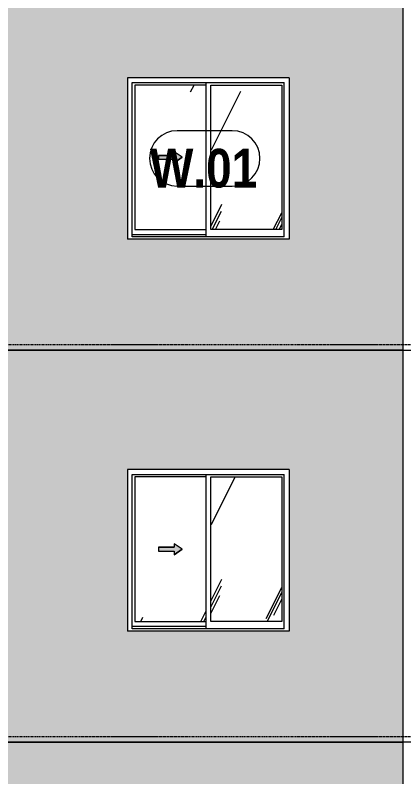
# Model space of a CAD drawing. Header units: millimetres. Extents: x 25061 to 259291, y -8723 to 35400.
# Drawn here: x 205436 to 208805, y 12050 to 18657 of the extents above; entities that cross this region are included whole.
import ezdxf

# ---------------------------------------------------------------- set-up
doc = ezdxf.new("R2010")
doc.units = ezdxf.units.MM
doc.linetypes.add('1 NÉT CALL OUT', pattern=[6, 3, -3])
doc.linetypes.add('Centre', pattern=[31.75, 6.35, -4.7625, 15.875, -4.7625])
for name, color, linetype, lineweight in [('A-DETL-GENF', 92, 'Continuous', 9), ('A-DETL-GENF-3', 92, '1 NÉT CALL OUT', 9), ('A-FLOR-LEVL-2', 51, 'Centre', 9), ('A-GLAZ', 151, 'Continuous', 9), ('A-GLAZ-1', 7, '1 NÉT CALL OUT', 9), ('A-GLAZ-IDEN', 152, 'Continuous', 9), ('A-WALL', 113, 'Continuous', 9), ('A-WALL-PATT-3', 111, 'Continuous', 5)]:
    doc.layers.add(name, color=color, linetype=linetype, lineweight=lineweight)
doc.styles.add('Arial_B_2', font='arialbd.ttf', dxfattribs={"width": 0.85, "height": 336})
pattern_1 = [(63.435, (-78970.7, 14236.3), (-0.002, 1625.6), [567.96, -3067]), (63.435, (-80596.3, 14236.3), (-0.002, 1625.6), [567.96, -3067]), (63.435, (-78192.5, 14550.35), (-0.002, 1625.6), [567.96, -3067]), (63.435, (-79818.1, 14550.35), (-0.002, 1625.6), [567.96, -3067]), (63.435, (-78310.3, 14439.5), (-0.002, 1625.6), [567.96, -3067]), (63.435, (-79935.9, 14439.5), (-0.002, 1625.6), [567.96, -3067]), (63.435, (-78430.35, 15074.4), (-0.002, 1625.6), [276.06, -3358.9]), (63.435, (-80055.95, 15074.4), (-0.002, 1625.6), [276.06, -3358.9]), (63.435, (-78508.9, 14976.15), (-0.002, 1625.6), [567.96, -3067]), (63.435, (-80134.5, 14976.15), (-0.002, 1625.6), [567.96, -3067]), (63.435, (-78495, 15046.7), (-0.002, 1625.6), [567.96, -3067]), (63.435, (-80120.6, 15046.7), (-0.002, 1625.6), [567.96, -3067]), (63.435, (-79150.9, 14737.2), (-0.002, 1625.6), [567.96, -3067]), (63.435, (-80776.5, 14737.2), (-0.002, 1625.6), [567.96, -3067]), (63.435, (-79137, 14820.35), (-0.002, 1625.6), [567.96, -3067]), (63.435, (-80762.6, 14820.35), (-0.002, 1625.6), [567.96, -3067]), (63.435, (-79133.3, 14880.3), (-0.002, 1625.6), [567.96, -3067]), (63.435, (-80758.9, 14880.3), (-0.002, 1625.6), [567.96, -3067])]

# ---------------------------------------------------------------- blocks, each defined once
blk = doc.blocks.new('1_FAMILY RVT - W01-WxH 1400x1400xmm-V268-TKCS_MẶT CẮT 2')
at = {"layer": 'A-DETL-GENF-3'}
blk.add_hatch(color=256, dxfattribs=at).paths.add_polyline_path([(-74448.1, 17376.5), (-74380.3, 17423.9), (-74448.1, 17471.4), (-74448.1, 17440.9), (-74583.5, 17440.9), (-74583.5, 17407), (-74448.1, 17407)])
at = {"layer": 'A-GLAZ'}
h = blk.add_hatch(dxfattribs=at)
h.set_pattern_fill('FP_35', color=256, style=0, pattern_type=2)
h.set_pattern_definition(pattern_1)
h.paths.add_polyline_path([(-74174.8, 16797), (-74174.8, 18050.9), (-74789.1, 18050.9), (-74789.1, 16797), (-74320.8, 16797)])
h.paths.add_polyline_path([(-74448.1, 17376.5), (-74448.1, 17407), (-74583.5, 17407), (-74583.5, 17440.9), (-74448.1, 17440.9), (-74448.1, 17471.4), (-74380.3, 17423.9), (-74404.5, 17407)])
h = blk.add_hatch(dxfattribs=at)
h.set_pattern_fill('FP_35', color=256, style=0, pattern_type=2)
h.set_pattern_definition(pattern_1)
h.paths.add_polyline_path([(-73516.1, 16797), (-73516.1, 18050.9), (-74130.3, 18050.9), (-74130.3, 16797)])
at = {"layer": 'A-DETL-GENF'}
for p, q in [((-74448.1, 17471.4), (-74448.1, 17440.9)), ((-74380.3, 17423.9), (-74448.1, 17471.4)), ((-74380.3, 17423.9), (-74448.1, 17471.4)), ((-74448.1, 17471.4), (-74448.1, 17440.9)), ((-74583.5, 17440.9), (-74583.5, 17407)), ((-74583.5, 17440.9), (-74448.1, 17440.9)), ((-74448.1, 17440.9), (-74583.5, 17440.9)), ((-74583.5, 17440.9), (-74583.5, 17407)), ((-74583.5, 17407), (-74448.1, 17407)), ((-74583.5, 17407), (-74448.1, 17407)), ((-74380.3, 17423.9), (-74448.1, 17376.5)), ((-74448.1, 17376.5), (-74380.3, 17423.9)), ((-74448.1, 17407), (-74448.1, 17376.5)), ((-74448.1, 17407), (-74448.1, 17376.5))]:
    blk.add_line(p, q, dxfattribs=at)
at = {"layer": 'A-GLAZ'}
for p, q in [((-73452.6, 18114.4), (-74852.6, 18114.4)), ((-74852.6, 18114.4), (-74852.6, 16714.4)), ((-73452.6, 18114.4), (-73452.6, 16714.4)), ((-74811.6, 18073.5), (-73493.5, 18073.5)), ((-74811.6, 16733.5), (-74811.6, 18073.5)), ((-74789.1, 18050.9), (-74789.1, 16797)), ((-74174.8, 18050.9), (-74789.1, 18050.9)), ((-74174.8, 18073.5), (-74174.8, 16733.5)), ((-74130.3, 16797), (-74130.3, 18050.9)), ((-74130.3, 18050.9), (-73516.1, 18050.9)), ((-73516.1, 18050.9), (-73516.1, 16797)), ((-73493.5, 16733.5), (-73493.5, 18073.5)), ((-74789.1, 16797), (-74174.8, 16797)), ((-73516.1, 16797), (-74130.3, 16797)), ((-74174.8, 16752.5), (-74811.6, 16752.5)), ((-74174.8, 16752.5), (-74811.6, 16752.5)), ((-73493.5, 16733.5), (-74811.6, 16733.5)), ((-73452.6, 16714.4), (-74852.6, 16714.4))]:
    blk.add_line(p, q, dxfattribs=at)
blk = doc.blocks.new('1_FAMILY RVT - W01-WxH 1400x1400xmm-V299-TKCS_MẶT CẮT 2')
at = {"layer": 'A-DETL-GENF-3'}
blk.add_hatch(color=256, dxfattribs=at).paths.add_polyline_path([(-74448.1, 13976.5), (-74380.3, 14023.9), (-74448.1, 14071.4), (-74448.1, 14040.9), (-74583.5, 14040.9), (-74583.5, 14007), (-74448.1, 14007)])
at = {"layer": 'A-GLAZ'}
h = blk.add_hatch(dxfattribs=at)
h.set_pattern_fill('FP_35', color=256, style=0, pattern_type=2)
h.set_pattern_definition(pattern_1)
h.paths.add_polyline_path([(-74789.1, 13397), (-74174.8, 13397), (-74174.8, 14650.9), (-74789.1, 14650.9), (-74789.1, 14007)])
h.paths.add_polyline_path([(-74448.1, 13976.5), (-74448.1, 14007), (-74583.5, 14007), (-74583.5, 14040.9), (-74448.1, 14040.9), (-74448.1, 14071.4), (-74380.3, 14023.9), (-74404.5, 14007)])
h = blk.add_hatch(dxfattribs=at)
h.set_pattern_fill('FP_35', color=256, style=0, pattern_type=2)
h.set_pattern_definition(pattern_1)
h.paths.add_polyline_path([(-73516.1, 13397), (-73516.1, 14650.9), (-74130.3, 14650.9), (-74130.3, 13397)])
at = {"layer": 'A-DETL-GENF'}
for p, q in [((-74583.5, 14040.9), (-74583.5, 14007)), ((-74583.5, 14040.9), (-74448.1, 14040.9)), ((-74448.1, 14040.9), (-74583.5, 14040.9)), ((-74583.5, 14040.9), (-74583.5, 14007)), ((-74583.5, 14007), (-74448.1, 14007)), ((-74583.5, 14007), (-74448.1, 14007)), ((-74448.1, 14071.4), (-74448.1, 14040.9)), ((-74380.3, 14023.9), (-74448.1, 14071.4)), ((-74380.3, 14023.9), (-74448.1, 14071.4)), ((-74448.1, 14071.4), (-74448.1, 14040.9)), ((-74380.3, 14023.9), (-74448.1, 13976.5)), ((-74448.1, 13976.5), (-74380.3, 14023.9)), ((-74448.1, 14007), (-74448.1, 13976.5)), ((-74448.1, 14007), (-74448.1, 13976.5))]:
    blk.add_line(p, q, dxfattribs=at)
at = {"layer": 'A-GLAZ'}
for p, q in [((-73452.6, 14714.4), (-74852.6, 14714.4)), ((-74852.6, 14714.4), (-74852.6, 13314.4)), ((-74811.6, 14673.5), (-73493.5, 14673.5)), ((-74811.6, 13333.5), (-74811.6, 14673.5)), ((-74174.8, 14673.5), (-74174.8, 13333.5)), ((-73493.5, 13333.5), (-73493.5, 14673.5)), ((-73452.6, 14714.4), (-73452.6, 13314.4)), ((-74789.1, 14650.9), (-74789.1, 13397)), ((-74174.8, 14650.9), (-74789.1, 14650.9)), ((-74130.3, 13397), (-74130.3, 14650.9)), ((-74130.3, 14650.9), (-73516.1, 14650.9)), ((-73516.1, 14650.9), (-73516.1, 13397)), ((-74174.8, 13352.5), (-74811.6, 13352.5)), ((-74174.8, 13352.5), (-74811.6, 13352.5)), ((-74789.1, 13397), (-74174.8, 13397)), ((-73516.1, 13397), (-74130.3, 13397)), ((-73452.6, 13314.4), (-74852.6, 13314.4)), ((-73493.5, 13333.5), (-74811.6, 13333.5))]:
    blk.add_line(p, q, dxfattribs=at)
blk = doc.blocks.new('SSA-WINDOW TAG - 10-2062020-TKCS_MẶT CẮT 2')
at = {"layer": 'A-GLAZ-IDEN'}
for p, q in [((-117145.064287, 7454.4), (-117622.564287, 7454.4)), ((-117622.564287, 6974.4), (-117145.064287, 6974.4))]:
    blk.add_line(p, q, dxfattribs=at)
for centre, start, end in [((-117622.564287, 7214.4), 90, 270), ((-117145.064287, 7214.4), 270, 90)]:
    blk.add_arc(centre, 240, start, end, dxfattribs=at)

msp = doc.modelspace()

# ---------------------------------------------------------------- hatches: boundary and pattern name
at = {"layer": 'A-WALL-PATT-3'}
h = msp.add_hatch(color=256, dxfattribs=at)
h.paths.add_polyline_path([(208532.4, 15750), (208800.1, 15750), (208800.1, 19150), (205210.2, 19150), (205210.2, 15750), (206942, 15750)])
h.paths.add_polyline_path([(207769.3, 16714.4), (206410.2, 16714.4), (206410.2, 18114.4), (207810.2, 18114.4), (207810.2, 16714.4)])
h = msp.add_hatch(color=256, dxfattribs=at)
h.paths.add_polyline_path([(205351.6, 12350), (208800.1, 12350), (208800.1, 15750), (205210.2, 15750), (205210.2, 12350)])
h.paths.add_polyline_path([(206410.2, 13314.4), (206410.2, 14714.4), (207810.2, 14714.4), (207810.2, 13314.4), (206451.1, 13314.4)])
h = msp.add_hatch(color=256, dxfattribs=at)
h.paths.add_polyline_path([(208800.1, 8950), (208800.1, 12350), (205210.2, 12350), (205210.2, 8950), (208532.4, 8950)])
h.paths.add_polyline_path([(206942, 9914.4), (206410.2, 9914.4), (206410.2, 11314.4), (207810.2, 11314.4), (207810.2, 9914.4), (207769.3, 9914.4)])

# ---------------------------------------------------------------- linework, layer by layer
at = {"layer": 'A-FLOR-LEVL-2'}
for p, q in [((147110.2, 15800), (255566.7, 15800)), ((147110.2, 12400), (255566.7, 12400))]:
    msp.add_line(p, q, dxfattribs=at)
at = {"layer": 'A-WALL'}
for p, q in [((208800.1, 5550), (208800.1, 29350)), ((205210.2, 15750), (219005.2, 15750)), ((208800.1, 15750), (205210.2, 15750)), ((219005.2, 12350), (205210.2, 12350)), ((205210.2, 12350), (208800.1, 12350))]:
    msp.add_line(p, q, dxfattribs=at)

# ---------------------------------------------------------------- block references
at = {"layer": 'A-GLAZ-1'}
for name in ['1_FAMILY RVT - W01-WxH 1400x1400xmm-V268-TKCS_MẶT CẮT 2', '1_FAMILY RVT - W01-WxH 1400x1400xmm-V299-TKCS_MẶT CẮT 2']:
    msp.add_blockref(name, (281262.8, 0), dxfattribs=at)
at = {"layer": 'A-GLAZ-IDEN'}
msp.add_blockref('SSA-WINDOW TAG - 10-2062020-TKCS_MẶT CẮT 2', (324462.8, 10200), dxfattribs=at)

# ---------------------------------------------------------------- texts
at = {"layer": 'A-GLAZ-IDEN', "insert": (207069, 17327.1), "char_height": 336, "width": 962.88, "attachment_point": 5, "line_spacing_factor": 0.936439, "style": 'Arial_B_2'}
msp.add_mtext('\\pt6.80064,13.60128,20.39856,27.1992,33.99984,40.80048,47.60112,54.3984,61.19904,67.99968,74.80032,81.60096,88.4016,95.19888,101.99952,108.80016,115.6008,122.40144,129.19872,135.99936,142.8,149.60064,156.40128,163.19856,169.9992,176.79984,183.60048,190.40112,197.1984,203.99904,210.79968,217.60032;W.01', dxfattribs=at)

doc.saveas('drawing.dxf')
